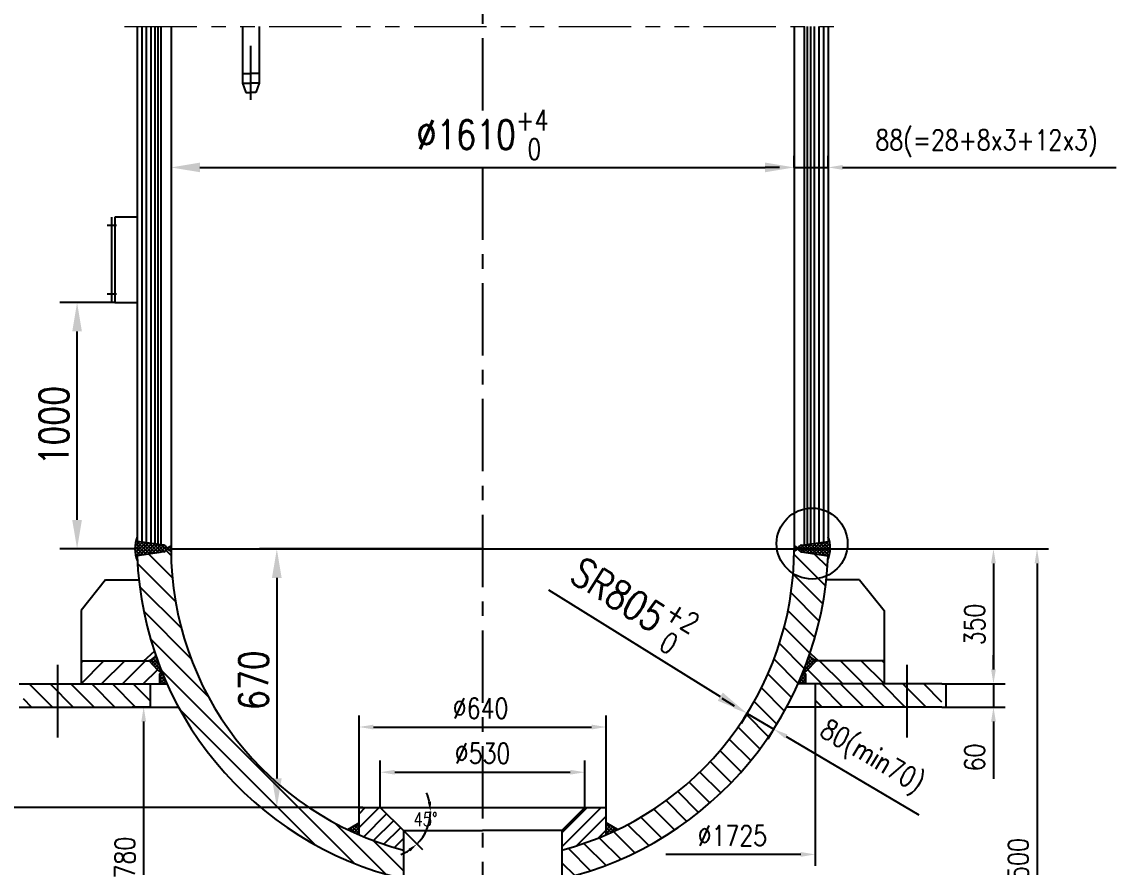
# Model space of a CAD drawing. Header units: inches. Extents: x -375 to 8535, y -150 to 12465.
# Drawn here: x 1047 to 3881, y 5949 to 8139 of the extents above; entities that cross this region are included whole.
import ezdxf

# ---------------------------------------------------------------- set-up
doc = ezdxf.new("R2010")
doc.units = ezdxf.units.IN
doc.header["$LTSCALE"] = 150
doc.linetypes.add('CENTER', pattern=[2, 1.25, -0.25, 0.25, -0.25])
doc.linetypes.add('K', pattern=[2.5, 1.25, -0.25, 0.25, -0.25, 0.25, -0.25])
doc.layers.add('07', color=6, linetype='K', lineweight=15)
for name, color, linetype in [('1轮廓实线层', 7, 'Continuous'), ('3中心线层', 1, 'CENTER'), ('5剖面线层', 2, 'Continuous'), ('7标注层', 4, 'Continuous'), ('8符号标注层', 4, 'Continuous'), ('CDR_DWG1', 7, 'Continuous')]:
    doc.layers.add(name, color=color, linetype=linetype)
doc.styles.add('TH_GBDIM', font='romans.shx', dxfattribs={"width": 0.8, "bigfont": 'gbcbig.shx'})
doc.dimstyles.new('TH_GBDIM', dxfattribs={"dimscale": 15, "dimtxt": 3.5, "dimasz": 2.5, "dimexe": 2, "dimexo": 0, "dimgap": 1.5, "dimtad": 1, "dimdec": 0, "dimdsep": 46, "dimtxsty": 'TH_GBDIM', "dimcen": 2.5, "dimclrd": 130, "dimclre": 130, "dimclrt": 3, "dimadec": 0, "dimazin": 0, "dimtfac": 0.714286, "dimtdec": 0, "dimtmove": 0, "dimatfit": 3, "dimfxl": 0, "dimtolj": 1, "dimtzin": 0, "dimlwd": -1, "dimlwe": -1, "dimarcsym": 0})
doc.dimstyles.new('TH_GBDIM$2', dxfattribs={"dimscale": 10, "dimtxt": 3.5, "dimasz": 2.5, "dimexe": 2, "dimexo": 0, "dimgap": 1.5, "dimtad": 1, "dimtih": 1, "dimtoh": 1, "dimdec": 1, "dimdsep": 46, "dimtxsty": 'TH_GBDIM', "dimcen": 2.5, "dimclrd": 4, "dimclre": 130, "dimclrt": 3, "dimadec": 1, "dimazin": 2, "dimtfac": 0.714286, "dimtdec": 1, "dimtmove": 0, "dimatfit": 1, "dimfxl": 0, "dimtolj": 1, "dimtzin": 0, "dimlwd": -1, "dimlwe": -1, "dimarcsym": 0})

# ---------------------------------------------------------------- blocks, each defined once
blk = doc.blocks.new('*D8')
at = {"layer": '7标注层', "color": 130}
for p, q in [((1433.3, 7794.6), (1433.3, 7717.1)), ((3047.3, 7794.6), (3047.3, 7717.1)), ((1508.3, 7762.1), (2972.3, 7762.1))]:
    blk.add_line(p, q, dxfattribs=at)
for points in [[(1508.3, 7774.6), (1508.3, 7749.6), (1433.3, 7762.1)], [(2972.3, 7774.6), (2972.3, 7749.6), (3047.3, 7762.1)]]:
    blk.add_solid(points, dxfattribs=at)
at = {"layer": 'DEFPOINTS', "color": 0}
for p in [(1433.3, 7794.6), (3047.3, 7794.6), (3047.3, 7762.1)]:
    blk.add_point(p, dxfattribs=at)
at = {"layer": '7标注层', "color": 3, "insert": (2240.3, 7847.1), "char_height": 75, "attachment_point": 5, "style": 'TH_GBDIM'}
blk.add_mtext('\\A1;%%c1610{}{\\H0.7143x;\\S+4^  0;}', dxfattribs=at)
blk = doc.blocks.new('*D9')
at = {"layer": '7标注层', "color": 130}
for p, q in [((1228.5, 10828), (895.8, 10828)), ((940.8, 6178.4), (940.8, 10753)), ((1707.4, 6103.4), (895.8, 6103.4))]:
    blk.add_line(p, q, dxfattribs=at)
for points in [[(928.3, 10753), (953.3, 10753), (940.8, 10828)], [(928.3, 6178.4), (953.3, 6178.4), (940.8, 6103.4)]]:
    blk.add_solid(points, dxfattribs=at)
at = {"layer": 'DEFPOINTS', "color": 0}
for p in [(940.8, 10828), (1228.5, 10828), (1707.4, 6103.4)]:
    blk.add_point(p, dxfattribs=at)
at = {"layer": '7标注层', "color": 3, "insert": (880.8, 8740.1), "char_height": 75, "attachment_point": 5, "rotation": 90, "style": 'TH_GBDIM'}
blk.add_mtext('\\A1;18000', dxfattribs=at)
blk = doc.blocks.new('*D10')
at = {"layer": '7标注层', "color": 130}
blk.add_line((2410.7, 6667.4), (2856, 6390.5), dxfattribs=at)
blk.add_solid([(2862.6, 6401.1), (2849.4, 6379.9), (2919.7, 6350.9)], dxfattribs=at)
at = {"layer": 'DEFPOINTS', "color": 0}
for p in [(2240.3, 6773.4), (2919.7, 6350.9)]:
    blk.add_point(p, dxfattribs=at)
at = {"layer": '7标注层', "color": 3, "insert": (2627.4, 6632.7), "char_height": 75, "attachment_point": 5, "rotation": 328.1189, "style": 'TH_GBDIM'}
blk.add_mtext('\\A1;SR805{}{\\H0.7143x;\\S+2^  0;}', dxfattribs=at)
blk = doc.blocks.new('*D14')
at = {"layer": '7标注层', "color": 130}
for p, q in [((1289.5, 7412.1), (1145, 7412.1)), ((1190, 6848.4), (1190, 7337.1)), ((1353.3, 6773.4), (1145, 6773.4))]:
    blk.add_line(p, q, dxfattribs=at)
for points in [[(1177.5, 7337.1), (1202.5, 7337.1), (1190, 7412.1)], [(1177.5, 6848.4), (1202.5, 6848.4), (1190, 6773.4)]]:
    blk.add_solid(points, dxfattribs=at)
at = {"layer": 'DEFPOINTS', "color": 0}
for p in [(1190, 7412.1), (1289.5, 7412.1), (1353.3, 6773.4)]:
    blk.add_point(p, dxfattribs=at)
at = {"layer": '7标注层', "color": 3, "insert": (1130, 7092.7), "char_height": 75, "attachment_point": 5, "rotation": 90, "style": 'TH_GBDIM'}
blk.add_mtext('\\A1;1000', dxfattribs=at)
blk = doc.blocks.new('*D23')
at = {"layer": '7标注层', "color": 130}
for p, q in [((1227.2, 11213.6), (731.2, 11213.6)), ((776.2, 11138.6), (776.2, 5347.9)), ((1362.5, 5272.9), (731.2, 5272.9))]:
    blk.add_line(p, q, dxfattribs=at)
for points in [[(763.7, 11138.6), (788.7, 11138.6), (776.2, 11213.6)], [(763.7, 5347.9), (788.7, 5347.9), (776.2, 5272.9)]]:
    blk.add_solid(points, dxfattribs=at)
at = {"layer": 'DEFPOINTS', "color": 0}
for p in [(1227.2, 11213.6), (776.2, 5272.9), (1362.5, 5272.9)]:
    blk.add_point(p, dxfattribs=at)
at = {"layer": '7标注层', "color": 3, "insert": (716.2, 8683.7), "char_height": 75, "attachment_point": 5, "rotation": 90, "style": 'TH_GBDIM'}
blk.add_mtext('\\A1;~19215', dxfattribs=at)
blk = doc.blocks.new('*D25')
at = {"layer": '7标注层', "color": 130}
for p, q in [((2240.3, 6773.4), (1662.4, 6773.4)), ((1707.4, 6698.4), (1707.4, 6178.4)), ((1930.3, 6103.4), (1662.4, 6103.4))]:
    blk.add_line(p, q, dxfattribs=at)
for points in [[(1694.9, 6698.4), (1719.9, 6698.4), (1707.4, 6773.4)], [(1694.9, 6178.4), (1719.9, 6178.4), (1707.4, 6103.4)]]:
    blk.add_solid(points, dxfattribs=at)
at = {"layer": 'DEFPOINTS', "color": 0}
for p in [(2240.3, 6773.4), (1707.4, 6103.4), (1930.3, 6103.4)]:
    blk.add_point(p, dxfattribs=at)
at = {"layer": '7标注层', "color": 3, "insert": (1647.4, 6433.1), "char_height": 75, "attachment_point": 5, "rotation": 90, "style": 'TH_GBDIM'}
blk.add_mtext('\\A1;670', dxfattribs=at)
blk = doc.blocks.new('*D39')
at = {"layer": '1轮廓实线层', "color": 130}
for p, q in [((1975.3, 6103.4), (1975.3, 6224.6)), ((2505.1, 6103.1), (2505.1, 6224.6)), ((2012.8, 6194.6), (2467.6, 6194.6))]:
    blk.add_line(p, q, dxfattribs=at)
for points in [[(2012.8, 6200.9), (2012.8, 6188.4), (1975.3, 6194.6)], [(2467.6, 6200.9), (2467.6, 6188.4), (2505.1, 6194.6)]]:
    blk.add_solid(points, dxfattribs=at)
at = {"layer": 'DEFPOINTS', "color": 0}
for p in [(2505.1, 6194.6), (1975.3, 6103.4), (2505.1, 6103.1)]:
    blk.add_point(p, dxfattribs=at)
at = {"layer": '1轮廓实线层', "color": 3, "insert": (2240.3, 6243.4), "char_height": 52.5, "attachment_point": 5, "style": 'TH_GBDIM'}
blk.add_mtext('\\A1;%%c530{}{}', dxfattribs=at)
blk = doc.blocks.new('*D40')
at = {"layer": '1轮廓实线层', "color": 130}
for p, q in [((1920.3, 6103.4), (1920.3, 6341.8)), ((2560.3, 6103.4), (2560.3, 6341.8)), ((1957.8, 6311.8), (2522.8, 6311.8))]:
    blk.add_line(p, q, dxfattribs=at)
for points in [[(1957.8, 6318), (1957.8, 6305.5), (1920.3, 6311.8)], [(2522.8, 6318), (2522.8, 6305.5), (2560.3, 6311.8)]]:
    blk.add_solid(points, dxfattribs=at)
at = {"layer": 'DEFPOINTS', "color": 0}
for p in [(2560.3, 6311.8), (1920.3, 6103.4), (2560.3, 6103.4)]:
    blk.add_point(p, dxfattribs=at)
at = {"layer": '1轮廓实线层', "color": 3, "insert": (2235.3, 6360.5), "char_height": 52.5, "attachment_point": 5, "style": 'TH_GBDIM'}
blk.add_mtext('\\A1;%%c640', dxfattribs=at)
blk = doc.blocks.new('*D42')
at = {"layer": '1轮廓实线层', "color": 130}
for p, q in [((3040.3, 6773.4), (3593.7, 6773.4)), ((3563.7, 6735.9), (3563.7, 6460.9)), ((3450.3, 6423.4), (3593.7, 6423.4))]:
    blk.add_line(p, q, dxfattribs=at)
for points in [[(3557.4, 6735.9), (3569.9, 6735.9), (3563.7, 6773.4)], [(3557.4, 6460.9), (3569.9, 6460.9), (3563.7, 6423.4)]]:
    blk.add_solid(points, dxfattribs=at)
at = {"layer": 'DEFPOINTS', "color": 0}
for p in [(3040.3, 6773.4), (3450.3, 6423.4), (3563.7, 6423.4)]:
    blk.add_point(p, dxfattribs=at)
at = {"layer": '1轮廓实线层', "color": 3, "insert": (3514.9, 6577.5), "char_height": 52.5, "attachment_point": 5, "rotation": 90, "style": 'TH_GBDIM'}
blk.add_mtext('\\A1;350', dxfattribs=at)
blk = doc.blocks.new('*D43')
at = {"layer": '1轮廓实线层', "color": 130}
for p, q in [((3563.7, 6460.9), (3563.7, 6498.4)), ((3430.3, 6423.4), (3593.7, 6423.4)), ((3563.7, 6423.4), (3563.7, 6363.4)), ((3430.3, 6363.4), (3593.7, 6363.4)), ((3563.7, 6325.9), (3563.7, 6177.4))]:
    blk.add_line(p, q, dxfattribs=at)
for points in [[(3557.4, 6460.9), (3569.9, 6460.9), (3563.7, 6423.4)], [(3557.4, 6325.9), (3569.9, 6325.9), (3563.7, 6363.4)]]:
    blk.add_solid(points, dxfattribs=at)
at = {"layer": 'DEFPOINTS', "color": 0}
for p in [(3430.3, 6423.4), (3430.3, 6363.4), (3563.7, 6363.4)]:
    blk.add_point(p, dxfattribs=at)
at = {"layer": '1轮廓实线层', "color": 3, "insert": (3514.9, 6232.9), "char_height": 52.5, "attachment_point": 5, "rotation": 90, "style": 'TH_GBDIM'}
blk.add_mtext('\\A1;60{}{}', dxfattribs=at)
blk = doc.blocks.new('*D61')
at = {"layer": '1轮廓实线层', "color": 130}
for p, q in [((2893.3, 6366.2), (2861, 6385.3)), ((2927, 6349.4), (2910.3, 6321.3)), ((2925.6, 6347.2), (2994.7, 6306.3)), ((2996, 6308.6), (2979.4, 6280.5)), ((3027, 6287.2), (3370, 6084.5))]:
    blk.add_line(p, q, dxfattribs=at)
for points in [[(2896.5, 6371.6), (2890.1, 6360.9), (2925.6, 6347.2)], [(3030.2, 6292.6), (3023.8, 6281.9), (2994.7, 6306.3)]]:
    blk.add_solid(points, dxfattribs=at)
at = {"layer": 'DEFPOINTS', "color": 0}
for p in [(2927, 6349.4), (2994.7, 6306.3), (2996, 6308.6)]:
    blk.add_point(p, dxfattribs=at)
at = {"layer": '1轮廓实线层', "color": 3, "insert": (3246.5, 6230.1), "char_height": 52.5, "attachment_point": 5, "rotation": 329.416, "style": 'TH_GBDIM'}
blk.add_mtext('\\A1;80(min70){}{}', dxfattribs=at)
blk = doc.blocks.new('*D62')
at = {"color": 130}
for p, q in [((3101.8, 6363.4), (3101.8, 5951.6)), ((3064.3, 5981.6), (2714.7, 5981.6))]:
    blk.add_line(p, q, dxfattribs=at)
blk.add_solid([(3064.3, 5987.9), (3064.3, 5975.4), (3101.8, 5981.6)], dxfattribs=at)
at = {"layer": 'DEFPOINTS', "color": 0}
for p in [(3101.8, 6363.4), (2714.7, 6234), (2714.7, 5981.6)]:
    blk.add_point(p, dxfattribs=at)
at = {"color": 3, "insert": (2887.3, 6030.4), "char_height": 52.5, "attachment_point": 5, "style": 'TH_GBDIM'}
blk.add_mtext('\\A1;%%c1725', dxfattribs=at)
blk = doc.blocks.new('_None')
blk = doc.blocks.new('*D72')
at = {"layer": '1轮廓实线层', "color": 130}
blk.add_line((2035.3, 6043.4), (2084.5, 5994.3), dxfattribs=at)
at = {"layer": '1轮廓实线层', "color": 4}
for start, end in [(12.0095, 24.0189), (315, 0), (290.9811, 302.9905)]:
    blk.add_arc((1985.8, 6092.9), 119.5, start, end, dxfattribs=at)
for points in [[(2106.9, 6118.2), (2098.6, 6117.3), (2105.3, 6092.9)], [(2048.3, 5995.9), (2053.5, 5989.4), (2070.3, 6008.4)]]:
    blk.add_solid(points, dxfattribs=at)
at = {"layer": 'DEFPOINTS', "color": 0}
for p in [(1975.3, 6103.4), (1975.3, 6092.9), (2240.3, 6092.9), (2035.3, 6043.4), (2101.3, 6062)]:
    blk.add_point(p, dxfattribs=at)
at = {"layer": '1轮廓实线层', "color": 3, "insert": (2092.6, 6072.7), "char_height": 35, "attachment_point": 5, "style": 'TH_GBDIM'}
blk.add_mtext('\\A1;45°', dxfattribs=at)
blk = doc.blocks.new('*D73')
at = {"layer": '1轮廓实线层', "color": 130}
for p, q in [((1378.9, 6363.4), (1332.5, 6363.4)), ((1362.5, 5620.9), (1362.5, 6325.9)), ((1661.2, 5583.4), (1332.5, 5583.4))]:
    blk.add_line(p, q, dxfattribs=at)
for points in [[(1356.3, 6325.9), (1368.8, 6325.9), (1362.5, 6363.4)], [(1356.3, 5620.9), (1368.8, 5620.9), (1362.5, 5583.4)]]:
    blk.add_solid(points, dxfattribs=at)
at = {"layer": 'DEFPOINTS', "color": 0}
for p in [(1362.5, 6363.4), (1378.9, 6363.4), (1661.2, 5583.4)]:
    blk.add_point(p, dxfattribs=at)
at = {"layer": '1轮廓实线层', "color": 3, "insert": (1313.8, 5973.4), "char_height": 52.5, "attachment_point": 5, "rotation": 90, "style": 'TH_GBDIM'}
blk.add_mtext('\\A1;780', dxfattribs=at)
blk = doc.blocks.new('*D75')
at = {"layer": '1轮廓实线层', "color": 130}
for p, q in [((3563.7, 6773.4), (3706.5, 6773.4)), ((3676.5, 6735.9), (3676.5, 5310.4)), ((2590.3, 5272.9), (3706.5, 5272.9))]:
    blk.add_line(p, q, dxfattribs=at)
for points in [[(3670.2, 6735.9), (3682.7, 6735.9), (3676.5, 6773.4)], [(3670.2, 5310.4), (3682.7, 5310.4), (3676.5, 5272.9)]]:
    blk.add_solid(points, dxfattribs=at)
at = {"layer": 'DEFPOINTS', "color": 0}
for p in [(3563.7, 6773.4), (2590.3, 5272.9), (3676.5, 5272.9)]:
    blk.add_point(p, dxfattribs=at)
at = {"layer": '1轮廓实线层', "color": 3, "insert": (3627.7, 5951.8), "char_height": 52.5, "attachment_point": 5, "rotation": 90, "style": 'TH_GBDIM'}
blk.add_mtext('\\A1;1500', dxfattribs=at)
blk = doc.blocks.new('*D82')
at = {"layer": '7标注层', "color": 130}
for p, q in [((2766.7, 11589.9), (588.9, 11589.9)), ((633.9, 5347.9), (633.9, 11514.9)), ((776.2, 5272.9), (588.9, 5272.9))]:
    blk.add_line(p, q, dxfattribs=at)
for points in [[(621.4, 11514.9), (646.4, 11514.9), (633.9, 11589.9)], [(621.4, 5347.9), (646.4, 5347.9), (633.9, 5272.9)]]:
    blk.add_solid(points, dxfattribs=at)
at = {"layer": 'DEFPOINTS', "color": 0}
for p in [(633.9, 11589.9), (2766.7, 11589.9), (776.2, 5272.9)]:
    blk.add_point(p, dxfattribs=at)
at = {"layer": '7标注层', "color": 3, "insert": (573.9, 8429.6), "char_height": 75, "attachment_point": 5, "rotation": 90, "style": 'TH_GBDIM'}
blk.add_mtext('\\A1;~19590', dxfattribs=at)
blk = doc.blocks.new('*D83')
at = {"layer": '1轮廓实线层', "color": 130}
for p, q in [((3047.3, 7762.1), (3047.3, 7792.1)), ((3135.3, 7762.1), (3135.3, 7792.1)), ((3009.8, 7762.1), (2972.3, 7762.1)), ((3047.3, 7762.1), (3135.3, 7762.1)), ((3172.8, 7762.1), (3881.3, 7762.1))]:
    blk.add_line(p, q, dxfattribs=at)
for points in [[(3009.8, 7768.4), (3009.8, 7755.9), (3047.3, 7762.1)], [(3172.8, 7768.4), (3172.8, 7755.9), (3135.3, 7762.1)]]:
    blk.add_solid(points, dxfattribs=at)
at = {"layer": 'DEFPOINTS', "color": 0}
for p in [(3047.3, 7762.1), (3135.3, 7762.1), (3135.3, 7762.1)]:
    blk.add_point(p, dxfattribs=at)
at = {"layer": '1轮廓实线层', "color": 3, "insert": (3545.8, 7824.6), "char_height": 52.5, "attachment_point": 5, "style": 'TH_GBDIM'}
blk.add_mtext('\\A1;88(=28+8x3+12x3)', dxfattribs=at)

msp = doc.modelspace()

# ---------------------------------------------------------------- hatches: boundary and pattern name
at = {"layer": '5剖面线层'}
h = msp.add_hatch(dxfattribs=at)
h.set_pattern_fill('ANSI37', color=256, scale=2, style=0)
h.set_pattern_definition([(45, (-7, 0), (-4.490128, 4.490128), []), (135, (-7, 0), (-4.490128, -4.490128), [])])
h.paths.add_polyline_path([(1345.34, 6793.02), (1345.34, 6804.82, 0.1794327), (1345.34, 6744.94), (1345.34, 6755.75), (1414.45, 6765.46, 0.3738847), (1421.34, 6773.38), (1423.34, 6773.38), (1433.36, 6767.6, -0.001808), (1433.34, 6773.38), (1433.34, 6781.16), (1423.34, 6775.38), (1421.34, 6775.38, 0.3738847), (1414.45, 6783.31)])
h = msp.add_hatch(dxfattribs=at)
h.set_pattern_fill('ANSI37', color=256, scale=2, style=0)
h.set_pattern_definition([(135, (4487.6765, -1e-11), (4.490128, 4.490128), []), (45, (4487.6765, -1e-11), (4.490128, -4.490128), [])])
h.paths.add_polyline_path([(3135.34, 6793.02), (3135.34, 6804.82, -0.1794327), (3135.34, 6744.94), (3135.34, 6755.75), (3066.22, 6765.46, -0.3738847), (3059.34, 6773.38), (3057.34, 6773.38), (3047.32, 6767.6, 0.001808), (3047.34, 6773.38), (3047.34, 6781.16), (3057.34, 6775.38), (3059.34, 6775.38, -0.3738847), (3066.22, 6783.31)])
h = msp.add_hatch(dxfattribs=at)
h.set_pattern_fill('ANSI31', color=256, scale=12, angle=90, style=0)
h.paths.add_polyline_path([(2445.34, 5992.86), (2445.34, 5918.1, 0.3341002), (3134.69, 6744.99, -0.0000479), (3134.68, 6744.97, 0.0000479), (3134.69, 6744.99, 0.0030134), (3135.16, 6755.77), (3066.22, 6765.46, -0.3738847), (3059.34, 6773.38), (3057.34, 6773.38), (3047.32, 6767.6, -0.3388378)])
h.paths.add_polyline_path([(2035.34, 5918.1), (2035.34, 5992.86, -0.3388378), (1433.36, 6767.6), (1423.34, 6773.38), (1421.34, 6773.38, -0.3738847), (1414.45, 6765.46), (1345.51, 6755.77, 0.3374534)])
at = {"layer": '5剖面线层', "ltscale": 0.25}
h = msp.add_hatch(dxfattribs=at)
h.set_pattern_fill('ANSI37', color=256, scale=2, angle=90, style=0)
h.set_pattern_definition([(135, (0.1975, -0.021), (-4.490128, -4.490128), []), (225, (0.1975, -0.021), (4.490128, -4.490128), [])])
h.paths.add_polyline_path([(1399, 6483.36, -0.0040321), (1394.19, 6496.97, -0.1631354), (1373.75, 6483.36), (1376.6, 6483.36), (1399.45, 6459.01, 0.1674904), (1404.36, 6457.24), (1406.59, 6457.24, -0.006018), (1408.78, 6452.24), (1406.78, 6452.24, 0.3706138), (1403.82, 6449.69), (1403.82, 6423.36), (1423.23, 6423.36, -0.018079)])
h = msp.add_hatch(dxfattribs=at)
h.set_pattern_fill('ANSI37', color=256, scale=2, angle=90, style=0)
h.set_pattern_definition([(45, (4480.7165, 0), (4.490128, -4.490128), []), (315, (4480.7165, 0), (-4.490128, -4.490128), [])])
h.paths.add_polyline_path([(3081.92, 6483.38, 0.0040321), (3086.73, 6497, 0.1631354), (3107.16, 6483.38), (3104.31, 6483.38), (3081.46, 6459.03, -0.1674904), (3076.56, 6457.26), (3074.32, 6457.26, 0.006018), (3072.13, 6452.26), (3074.13, 6452.26, -0.3706138), (3077.1, 6449.71), (3077.1, 6423.38), (3057.68, 6423.38, 0.018079)])
at = {"layer": '5剖面线层'}
h = msp.add_hatch(dxfattribs=at)
h.set_pattern_fill('ANSI31', color=256, scale=12, angle=180, style=0)
h.set_pattern_definition([(225, (-5753.126, -2469.066), (26.94077, -26.94077), [])])
h.paths.add_polyline_path([(1392.22, 6423.38), (1402.8, 6483.38), (1200.34, 6483.38), (1200.34, 6423.38)])
h = msp.add_hatch(dxfattribs=at)
h.set_pattern_fill('ANSI31', color=256, scale=12, angle=180, style=0)
h.set_pattern_definition([(315, (10233.803, -2469.066), (-26.94077, -26.94077), [])])
h.paths.add_polyline_path([(3280.34, 6423.38), (3280.34, 6483.38), (3077.88, 6483.38), (3088.46, 6423.38)])
h = msp.add_hatch(dxfattribs=at)
h.set_pattern_fill('ANSI31', color=256, scale=12, angle=90, style=0)
h.paths.add_polyline_path([(3340.34, 6363.38), (3430.34, 6363.38), (3430.34, 6423.38), (3340.34, 6423.38)])
h.paths.add_polyline_path([(3340.34, 6363.38), (3340.34, 6423.38), (3101.75, 6423.38), (3101.75, 6363.38)])
h.paths.add_polyline_path([(1378.92, 6363.38), (1378.92, 6423.38), (1140.34, 6423.38), (1140.34, 6363.38)])
h.paths.add_polyline_path([(1140.34, 6363.38), (1140.34, 6423.38), (1050.34, 6423.38), (1050.34, 6363.38)])
h = msp.add_hatch(dxfattribs=at)
h.set_pattern_fill('ANSI31', color=256, scale=8, style=0)
h.paths.add_polyline_path([(2035.34, 6043.38), (1975.34, 6103.38), (1920.34, 6103.38), (1920.34, 6032.54, 0.037741), (2035.34, 5992.86)])
h.paths.add_polyline_path([(2560.34, 6103.38), (2505.34, 6103.38), (2445.34, 6043.38), (2445.34, 5992.86, 0.037741), (2560.34, 6032.54)])
h = msp.add_hatch(dxfattribs=at)
h.set_pattern_fill('ANSI37', color=256, scale=2, style=0)
h.paths.add_polyline_path([(2560.34, 6032.54, 0.0099942), (2589.69, 6045.92), (2560.34, 6063.48)])
h.paths.add_polyline_path([(1920.34, 6063.48), (1890.99, 6045.92, 0.0099942), (1920.34, 6032.54)])

# ---------------------------------------------------------------- linework, layer by layer
for p, q in [((1345.34, 8127.16), (1345.34, 6793.02)), ((1357.34, 8127.16), (1357.34, 6791.33)), ((1369.34, 8127.16), (1369.34, 6789.65)), ((1381.34, 8127.16), (1381.34, 6787.96)), ((1391.34, 8127.16), (1391.34, 6786.55)), ((1399.34, 8127.16), (1399.34, 6785.43)), ((1407.34, 8127.16), (1407.34, 6784.31)), ((1433.34, 8127.16), (1433.34, 6773.38)), ((3047.34, 8127.16), (3047.34, 6773.38)), ((3073.34, 8127.16), (3073.34, 6784.31)), ((3081.34, 8127.16), (3081.34, 6785.43)), ((3089.34, 8127.16), (3089.34, 6786.55)), ((3099.34, 8127.16), (3099.34, 6787.96)), ((3111.34, 8127.16), (3111.34, 6789.65)), ((3123.34, 8127.16), (3123.34, 6791.33)), ((3135.34, 8127.16), (3135.34, 6793.02)), ((1291.75, 7611.46), (1268.15, 7611.46)), ((1433.34, 7534.75), (1433.34, 6773.38)), ((1291.75, 7433.5), (1268.15, 7433.5)), ((1414.45, 6783.31), (1345.34, 6793.02)), ((1423.34, 6775.38), (1421.34, 6775.38)), ((1421.34, 6775.38), (1423.34, 6775.38)), ((1423.34, 6775.38), (1433.34, 6781.16)), ((3057.34, 6775.38), (3047.34, 6781.16)), ((3059.34, 6775.38), (3057.34, 6775.38)), ((3057.34, 6775.38), (3059.34, 6775.38)), ((3066.22, 6783.31), (3135.34, 6793.02)), ((1414.45, 6765.46), (1345.51, 6755.77)), ((1423.34, 6773.38), (1421.34, 6773.38)), ((1423.34, 6773.38), (1433.36, 6767.6)), ((1433.34, 6773.38), (3047.34, 6773.38)), ((3057.34, 6773.38), (3047.32, 6767.6)), ((3057.34, 6773.38), (3059.34, 6773.38)), ((3066.22, 6765.46), (3135.16, 6755.77)), ((1263.6, 6693.38), (1200.34, 6613.38)), ((1263.6, 6693.38), (1350.07, 6693.38)), ((3217.08, 6693.38), (3130.61, 6693.38)), ((3217.08, 6693.38), (3280.34, 6613.38)), ((1200.34, 6613.38), (1200.34, 6423.38)), ((3280.34, 6613.38), (3280.34, 6423.38)), ((1200.34, 6483.38), (1376.6, 6483.36)), ((3280.34, 6483.38), (3104.31, 6483.38)), ((1920.34, 6103.38), (2560.34, 6103.38))]:
    msp.add_line(p, q)
at = {"linetype": 'ByBlock'}
for p, q in [((1378.92, 6423.38), (1378.92, 6363.38)), ((3101.75, 6423.38), (3101.75, 6363.38))]:
    msp.add_line(p, q, dxfattribs=at)
for centre, radius, start, end in [((1426.07, 6774.88), 86.11, 159.65503, 201.74877), ((3059.31, 6775.72), 81.41, 337.80805, 20.93915), ((1413.34, 6775.38), 8, 0, 82), ((3067.34, 6775.38), 8, 98, 180), ((1413.34, 6773.38), 8, 278, 360), ((3067.34, 6773.38), 8, 180, 262)]:
    msp.add_arc(centre, radius, start, end)
at = {"layer": '07'}
msp.add_line((1312.77, 8127.16), (3175.62, 8127.16), dxfattribs=at)
at = {"layer": '1轮廓实线层'}
for p, q in [((1618.63, 8127.16), (1618.84, 7980.27)), ((1661.63, 8127.16), (1661.63, 7979.69)), ((1618.84, 8005.27), (1618.84, 7980.27)), ((1618.84, 8005.27), (1640.34, 8005.27)), ((1661.84, 8005.27), (1640.34, 8005.27)), ((1661.84, 8005.27), (1661.84, 7980.27)), ((1618.84, 7980.27), (1627.49, 7956.51)), ((1618.84, 7980.27), (1640.34, 7980.27)), ((1661.84, 7980.27), (1640.34, 7980.27)), ((1661.84, 7980.27), (1653.19, 7956.51)), ((1627.49, 7956.51), (1640.34, 7956.51)), ((1653.19, 7956.51), (1640.34, 7956.51)), ((1362.64, 6483.36), (1390.39, 6508.23)), ((3110.6, 6483.38), (3082.84, 6508.25)), ((1399.45, 6459.01), (1376.6, 6483.36)), ((3081.46, 6459.03), (3104.31, 6483.38)), ((1403.82, 6449.69), (1403.82, 6423.36)), ((1404.36, 6457.24), (1406.59, 6457.24)), ((1406.78, 6452.24), (1408.78, 6452.24)), ((3074.13, 6452.26), (3072.13, 6452.26)), ((3076.56, 6457.26), (3074.32, 6457.26)), ((3077.1, 6449.71), (3077.1, 6423.38)), ((1040.34, 6423.38), (1423.26, 6423.38)), ((3430.34, 6423.38), (3057.42, 6423.38)), ((3440.34, 6423.38), (3440.34, 6363.38)), ((1040.34, 6363.38), (1452.91, 6363.38)), ((3430.34, 6363.38), (3027.77, 6363.38)), ((1920.34, 6032.54), (1920.34, 6103.38)), ((1975.34, 6103.38), (2035.34, 6043.38)), ((2505.34, 6103.38), (2445.34, 6043.38)), ((2560.34, 6032.54), (2560.34, 6103.38)), ((1890.99, 6045.92), (1920.34, 6063.48)), ((2035.34, 6043.38), (2035.34, 5675.88)), ((2035.34, 6043.38), (2240.34, 6043.38)), ((2445.34, 6043.38), (2240.34, 6043.38)), ((2445.34, 6043.38), (2445.34, 5675.88)), ((2589.69, 6045.92), (2560.34, 6063.48))]:
    msp.add_line(p, q, dxfattribs=at)
for centre, radius, start, end in [((2240.34, 6789.79), 895.47, 182.1774, 256.76596), ((2240.34, 6773.38), 807, 180, 255.28405), ((2240.34, 6773.38), 807, 284.71595, 360), ((2240.34, 6789.79), 895.47, 283.23404, 357.8226), ((1363.66, 6520.65), 38.63, 285.13392, 322.19533), ((3117.25, 6520.68), 38.63, 217.80467, 254.86608), ((1404.47, 6465.24), 8, 228.87381, 270.84088), ((1406.78, 6449.24), 3, 90, 171.34161), ((1199.98, 6363.73), 226.78, 22.97153, 24.35074), ((3280.93, 6363.75), 226.78, 155.64926, 157.02847), ((3074.13, 6449.26), 3, 8.65839, 90), ((3076.44, 6465.26), 8, 269.15912, 311.12619)]:
    msp.add_arc(centre, radius, start, end, dxfattribs=at)
at = {"layer": '3中心线层'}
for p, q in [((2240.31, 8696.95), (2240.34, 7902.47)), ((1640.34, 7936.89), (1640.34, 8077.02)), ((2240.34, 7762.13), (2240.34, 5008.4)), ((1140.34, 6285.04), (1140.34, 6505.63)), ((3340.34, 6285.04), (3340.34, 6505.63))]:
    msp.add_line(p, q, dxfattribs=at)
at = {"layer": '8符号标注层'}
msp.add_circle((3093.85, 6787.19), 91.9, dxfattribs=at)
at = {"layer": 'CDR_DWG1'}
for p, q in [((1278.88, 7632.9), (1278.88, 7412.05)), ((1287.46, 7632.9), (1287.46, 7412.05)), ((1345.34, 7632.9), (1287.46, 7632.9)), ((1287.46, 7412.05), (1345.34, 7412.05))]:
    msp.add_line(p, q, dxfattribs=at)

# ---------------------------------------------------------------- dimensions: what is measured, and where the dimension line sits
dim = msp.add_linear_dim(base=(2714.68, 5981.62), p1=(3101.75, 6363.38), p2=(2714.68, 6233.98), text='%%c1725', dimstyle='TH_GBDIM', override={"dimblk2": 'None', "dimsah": 1, "dimse2": 1})
dim.commit()
dim.dimension.update_dxf_attribs({"geometry": '*D62', "text_midpoint": (2887.27, 5981.62), "dimtype": 160})
at = {"layer": '1轮廓实线层'}
dim = msp.add_linear_dim(base=(3135.34, 7762.13), p1=(3047.34, 7762.13), p2=(3135.34, 7762.13), text='88(=28+8x3+12x3)', dimstyle='TH_GBDIM', dxfattribs=at)
dim.commit()
dim.dimension.update_dxf_attribs({"geometry": '*D83', "text_midpoint": (3545.84, 7824.63)})
dim = msp.add_linear_dim(base=(3676.47, 5272.94), p1=(3563.68, 6773.38), p2=(2590.34, 5272.94), angle=90, dimstyle='TH_GBDIM', dxfattribs=at)
dim.commit()
dim.dimension.update_dxf_attribs({"geometry": '*D75', "text_midpoint": (3676.47, 5951.82), "dimtype": 160})
dim = msp.add_linear_dim(base=(3563.68, 6423.38), p1=(3040.34, 6773.38), p2=(3450.34, 6423.38), angle=90, text='350', dimstyle='TH_GBDIM', dxfattribs=at)
dim.commit()
dim.dimension.update_dxf_attribs({"geometry": '*D42', "text_midpoint": (3563.68, 6577.5), "dimtype": 160})
dim = msp.add_linear_dim(base=(3563.68, 6363.38), p1=(3430.34, 6423.38), p2=(3430.34, 6363.38), angle=90, text='<>{}{}', dimstyle='TH_GBDIM', override={"dimgap": 1.5, "dimtad": 1, "dimjust": 0, "dimdec": 0, "dimlfac": 1, "dimse1": 0, "dimse2": 0, "dimsd1": 0, "dimsd2": 0}, dxfattribs=at)
dim.commit()
dim.dimension.update_dxf_attribs({"geometry": '*D43', "text_midpoint": (3514.93, 6232.88)})
for base, p1, p2, text, picture, middle in [((2560.34, 6311.79), (1920.34, 6103.38), (2560.34, 6103.38), '%%c<>', '*D40', (2235.34, 6311.79)), ((2505.09, 6194.64), (1975.34, 6103.38), (2505.09, 6103.14), '%%c<>{}{}', '*D39', (2240.34, 6194.64))]:
    dim = msp.add_linear_dim(base=base, p1=p1, p2=p2, text=text, dimstyle='TH_GBDIM', override={"dimgap": 1.5, "dimtad": 1, "dimjust": 0, "dimdec": 0, "dimlfac": 1, "dimse1": 0, "dimse2": 0, "dimsd1": 0, "dimsd2": 0}, dxfattribs=at)
    dim.commit()
    dim.dimension.update_dxf_attribs({"geometry": picture, "text_midpoint": middle, "dimtype": 160})
dim = msp.add_aligned_dim(p1=(2926.96, 6349.43), p2=(2996.05, 6308.6), distance=-2.65, text='<>(min70){}{}', dimstyle='TH_GBDIM', override={"dimgap": 1.5, "dimtad": 1, "dimjust": 0, "dimdec": 0, "dimlfac": 1, "dimse1": 0, "dimse2": 0, "dimsd1": 0, "dimsd2": 0}, dxfattribs=at)
dim.commit()
dim.dimension.update_dxf_attribs({"geometry": '*D61', "text_midpoint": (3246.46, 6230.13)})
dim = msp.add_linear_dim(base=(1362.51, 6363.38), p1=(1661.24, 5583.38), p2=(1378.92, 6363.38), angle=90, dimstyle='TH_GBDIM', dxfattribs=at)
dim.commit()
dim.dimension.update_dxf_attribs({"geometry": '*D73', "text_midpoint": (1313.76, 5973.38)})
dim = msp.add_angular_dim_2l(base=(2101.25, 6061.96), line1=((2240.34, 6092.89), (1975.34, 6092.89)), line2=((1975.34, 6103.38), (2035.34, 6043.38)), dimstyle='TH_GBDIM$2', dxfattribs=at)
dim.commit()
dim.dimension.update_dxf_attribs({"geometry": '*D72', "text_midpoint": (2092.59, 6039.21), "dimtype": 162})
at = {"layer": '7标注层'}
for base, p1, p2, text, override, picture, middle in [((633.91, 11589.87), (776.18, 5272.94), (2766.67, 11589.87), '~19590', {"dimtxt": 5, "dimasz": 5, "dimexe": 3, "dimdec": 1}, '*D82', (633.91, 8429.59)), ((776.18, 5272.94), (1227.2, 11213.6), (1362.51, 5272.94), '~19215', {"dimtxt": 5, "dimasz": 5, "dimexe": 3, "dimgap": 1.5, "dimtad": 1, "dimjust": 0, "dimdec": 1, "dimlfac": 1, "dimse1": 0, "dimse2": 0, "dimsd1": 0, "dimsd2": 0}, '*D23', (776.18, 8683.74)), ((940.85, 10828), (1707.41, 6103.38), (1228.54, 10828), '18000', {"dimtxt": 5, "dimasz": 5, "dimexe": 3}, '*D9', (940.85, 8740.06))]:
    dim = msp.add_linear_dim(base=base, p1=p1, p2=p2, angle=90, text=text, dimstyle='TH_GBDIM', override=override, dxfattribs=at)
    dim.commit()
    dim.dimension.update_dxf_attribs({"geometry": picture, "text_midpoint": middle, "dimtype": 160})
dim = msp.add_aligned_dim(p1=(1433.34, 7794.62), p2=(3047.34, 7794.62), distance=-32.49, text='%%c1610{}{\\H0.7143x;\\S+4^  0;}', dimstyle='TH_GBDIM', override={"dimtxt": 5, "dimasz": 5, "dimexe": 3, "dimgap": 1.5, "dimtad": 1, "dimjust": 0, "dimdec": 0, "dimlfac": 1, "dimse1": 0, "dimse2": 0, "dimsd1": 0, "dimsd2": 0}, dxfattribs=at)
dim.commit()
dim.dimension.update_dxf_attribs({"geometry": '*D8', "text_midpoint": (2240.34, 7847.13)})
dim = msp.add_linear_dim(base=(1190.04, 7412.05), p1=(1353.34, 6773.38), p2=(1289.46, 7412.05), angle=90, text='1000', dimstyle='TH_GBDIM', override={"dimtxt": 5, "dimasz": 5, "dimexe": 3}, dxfattribs=at)
dim.commit()
dim.dimension.update_dxf_attribs({"geometry": '*D14', "text_midpoint": (1130.04, 7092.72)})
dim = msp.add_radius_dim(center=(2240.34, 6773.38), mpoint=(2919.65, 6350.86), text='SR805{}{\\H0.7143x;\\S+2^  0;}', dimstyle='TH_GBDIM', override={"dimtxt": 5, "dimasz": 5, "dimexe": 3, "dimgap": 1.5, "dimtad": 1, "dimjust": 0, "dimtih": 0, "dimtoh": 0, "dimdec": 0, "dimlfac": 1, "dimse1": 0, "dimse2": 0, "dimsd1": 0, "dimsd2": 0, "dimtix": 0, "dimtofl": 1, "dimatfit": 3}, dxfattribs=at)
dim.commit()
dim.dimension.update_dxf_attribs({"geometry": '*D10', "text_midpoint": (2582.49, 6560.57), "dimtype": 164})
dim = msp.add_linear_dim(base=(1707.41, 6103.38), p1=(2240.34, 6773.38), p2=(1930.34, 6103.38), angle=90, dimstyle='TH_GBDIM', override={"dimtxt": 5, "dimasz": 5, "dimexe": 3}, dxfattribs=at)
dim.commit()
dim.dimension.update_dxf_attribs({"geometry": '*D25', "text_midpoint": (1707.41, 6433.14), "dimtype": 160})

doc.saveas('drawing.dxf')
